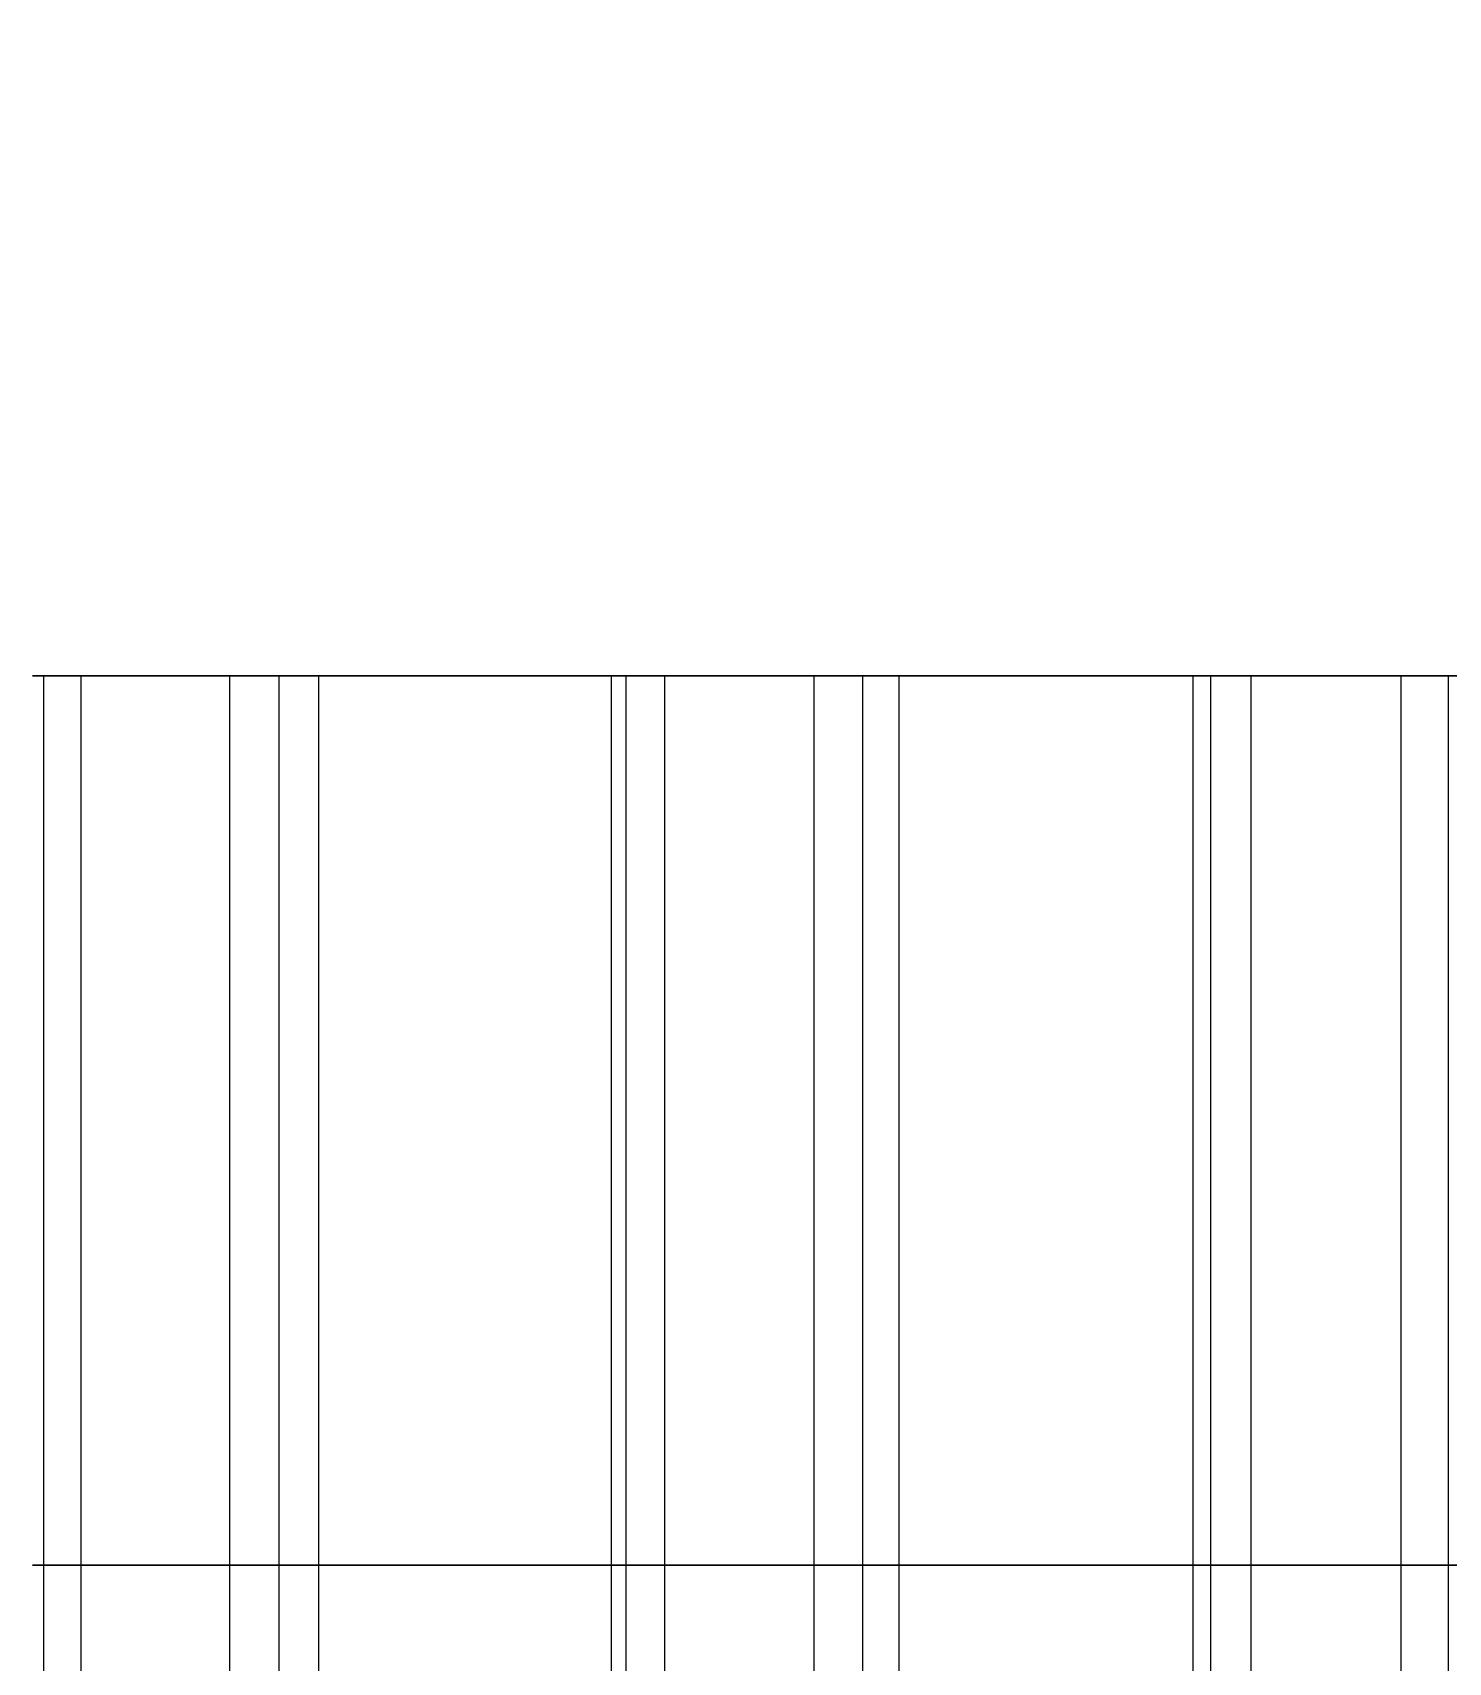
# Model space of a CAD drawing. Extents: x -60 to 60, y 140 to 264.
# Drawn here: x -9.34 to -4.56, y 197.17 to 202.67 of the extents above; entities that cross this region are included whole.
import ezdxf

# ---------------------------------------------------------------- set-up
doc = ezdxf.new("R2010")
doc.units = 0
doc.layers.add('Cut051011', color=7, linetype='CONTINUOUS')

msp = doc.modelspace()

# ---------------------------------------------------------------- linework, layer by layer
at = {"layer": 'Cut051011'}
for p, q in [((-9.2999, 197.5, 543.855), (-9.2999, 200.5, 543.855)), ((-9.2999, 197.5, 543.855), (-9.2999, 200.5, 543.855)), ((-9.2999, 197.5, 656.145), (-9.2999, 200.5, 656.145)), ((-9.2999, 197.5, 656.145), (-9.2999, 200.5, 656.145)), ((-9.17415, 197.5, 543.701), (-9.17415, 200.5, 543.701)), ((-9.17415, 197.5, 543.701), (-9.17415, 200.5, 543.701)), ((-9.17415, 197.5, 656.299), (-9.17415, 200.5, 656.299)), ((-9.17415, 197.5, 656.299), (-9.17415, 200.5, 656.299)), ((-8.67228, 197.5, 543.621), (-8.67228, 200.5, 543.621)), ((-8.67228, 197.5, 543.621), (-8.67228, 200.5, 543.621)), ((-8.67228, 197.5, 656.379), (-8.67228, 200.5, 656.379)), ((-8.67228, 197.5, 656.379), (-8.67228, 200.5, 656.379)), ((-8.50509, 197.5, 543.729), (-8.50509, 200.5, 543.729)), ((-8.50509, 197.5, 543.729), (-8.50509, 200.5, 543.729)), ((-8.50509, 197.5, 656.271), (-8.50509, 200.5, 656.271)), ((-8.50509, 197.5, 656.271), (-8.50509, 200.5, 656.271)), ((-8.37172, 197.5, 544.017), (-8.37172, 200.5, 544.017)), ((-8.37172, 197.5, 544.017), (-8.37172, 200.5, 544.017)), ((-8.37172, 197.5, 655.983), (-8.37172, 200.5, 655.983)), ((-8.37172, 197.5, 655.983), (-8.37172, 200.5, 655.983)), ((-7.38367, 197.5, 543.878), (-7.38367, 200.5, 543.878)), ((-7.38367, 197.5, 543.878), (-7.38367, 200.5, 543.878)), ((-7.38367, 197.5, 656.122), (-7.38367, 200.5, 656.122)), ((-7.38367, 197.5, 656.122), (-7.38367, 200.5, 656.122)), ((-7.3348, 197.5, 543.564), (-7.3348, 200.5, 543.564)), ((-7.3348, 197.5, 543.564), (-7.3348, 200.5, 543.564)), ((-7.3348, 197.5, 656.436), (-7.3348, 200.5, 656.436)), ((-7.3348, 197.5, 656.436), (-7.3348, 200.5, 656.436)), ((-7.20374, 197.5, 543.415), (-7.20374, 200.5, 543.415)), ((-7.20374, 197.5, 543.415), (-7.20374, 200.5, 543.415)), ((-7.20374, 197.5, 656.585), (-7.20374, 200.5, 656.585)), ((-7.20374, 197.5, 656.585), (-7.20374, 200.5, 656.585)), ((-6.69941, 197.5, 543.353), (-6.69941, 200.5, 543.353)), ((-6.69941, 197.5, 543.353), (-6.69941, 200.5, 543.353)), ((-6.69941, 197.5, 656.647), (-6.69941, 200.5, 656.647)), ((-6.69941, 197.5, 656.647), (-6.69941, 200.5, 656.647)), ((-6.53608, 197.5, 543.466), (-6.53608, 200.5, 543.466)), ((-6.53608, 197.5, 543.466), (-6.53608, 200.5, 543.466)), ((-6.53608, 197.5, 656.534), (-6.53608, 200.5, 656.534)), ((-6.53608, 197.5, 656.534), (-6.53608, 200.5, 656.534)), ((-6.41283, 197.5, 543.759), (-6.41283, 200.5, 543.759)), ((-6.41283, 197.5, 543.759), (-6.41283, 200.5, 543.759)), ((-6.41283, 197.5, 656.241), (-6.41283, 200.5, 656.241)), ((-6.41283, 197.5, 656.241), (-6.41283, 200.5, 656.241)), ((-5.42054, 197.5, 543.654), (-5.42054, 200.5, 543.654)), ((-5.42054, 197.5, 543.654), (-5.42054, 200.5, 543.654)), ((-5.42054, 197.5, 656.346), (-5.42054, 200.5, 656.346)), ((-5.42054, 197.5, 656.346), (-5.42054, 200.5, 656.346)), ((-5.36076, 197.5, 543.343), (-5.36076, 200.5, 543.343)), ((-5.36076, 197.5, 543.343), (-5.36076, 200.5, 543.343)), ((-5.36076, 197.5, 656.657), (-5.36076, 200.5, 656.657)), ((-5.36076, 197.5, 656.657), (-5.36076, 200.5, 656.657)), ((-5.22457, 197.5, 543.198), (-5.22457, 200.5, 543.198)), ((-5.22457, 197.5, 543.198), (-5.22457, 200.5, 543.198)), ((-5.22457, 197.5, 656.802), (-5.22457, 200.5, 656.802)), ((-5.22457, 197.5, 656.802), (-5.22457, 200.5, 656.802)), ((-4.71837, 197.5, 543.154), (-4.71837, 200.5, 543.154)), ((-4.71837, 197.5, 543.154), (-4.71837, 200.5, 543.154)), ((-4.71837, 197.5, 656.846), (-4.71837, 200.5, 656.846)), ((-4.71837, 197.5, 656.846), (-4.71837, 200.5, 656.846)), ((-4.5591, 197.5, 543.273), (-4.5591, 200.5, 543.273)), ((-4.5591, 197.5, 543.273), (-4.5591, 200.5, 543.273)), ((-4.5591, 197.5, 656.727), (-4.5591, 200.5, 656.727)), ((-4.5591, 197.5, 656.727), (-4.5591, 200.5, 656.727)), ((-9.2999, 194.5, 543.855), (-9.2999, 197.5, 543.855)), ((-9.2999, 194.5, 543.855), (-9.2999, 197.5, 543.855)), ((-9.2999, 194.5, 656.145), (-9.2999, 197.5, 656.145)), ((-9.2999, 194.5, 656.145), (-9.2999, 197.5, 656.145)), ((-9.17415, 194.5, 543.701), (-9.17415, 197.5, 543.701)), ((-9.17415, 194.5, 543.701), (-9.17415, 197.5, 543.701)), ((-9.17415, 194.5, 656.299), (-9.17415, 197.5, 656.299)), ((-9.17415, 194.5, 656.299), (-9.17415, 197.5, 656.299)), ((-8.67228, 194.5, 543.621), (-8.67228, 197.5, 543.621)), ((-8.67228, 194.5, 543.621), (-8.67228, 197.5, 543.621)), ((-8.67228, 194.5, 656.379), (-8.67228, 197.5, 656.379)), ((-8.67228, 194.5, 656.379), (-8.67228, 197.5, 656.379)), ((-8.50509, 194.5, 543.729), (-8.50509, 197.5, 543.729)), ((-8.50509, 194.5, 543.729), (-8.50509, 197.5, 543.729)), ((-8.50509, 194.5, 656.271), (-8.50509, 197.5, 656.271)), ((-8.50509, 194.5, 656.271), (-8.50509, 197.5, 656.271)), ((-8.37172, 194.5, 544.017), (-8.37172, 197.5, 544.017)), ((-8.37172, 194.5, 544.017), (-8.37172, 197.5, 544.017)), ((-8.37172, 194.5, 655.983), (-8.37172, 197.5, 655.983)), ((-8.37172, 194.5, 655.983), (-8.37172, 197.5, 655.983)), ((-7.38367, 194.5, 543.878), (-7.38367, 197.5, 543.878)), ((-7.38367, 194.5, 543.878), (-7.38367, 197.5, 543.878)), ((-7.38367, 194.5, 656.122), (-7.38367, 197.5, 656.122)), ((-7.38367, 194.5, 656.122), (-7.38367, 197.5, 656.122)), ((-7.3348, 194.5, 543.564), (-7.3348, 197.5, 543.564)), ((-7.3348, 194.5, 543.564), (-7.3348, 197.5, 543.564)), ((-7.3348, 194.5, 656.436), (-7.3348, 197.5, 656.436)), ((-7.3348, 194.5, 656.436), (-7.3348, 197.5, 656.436)), ((-7.20374, 194.5, 543.415), (-7.20374, 197.5, 543.415)), ((-7.20374, 194.5, 543.415), (-7.20374, 197.5, 543.415)), ((-7.20374, 194.5, 656.585), (-7.20374, 197.5, 656.585)), ((-7.20374, 194.5, 656.585), (-7.20374, 197.5, 656.585)), ((-6.69941, 194.5, 543.353), (-6.69941, 197.5, 543.353)), ((-6.69941, 194.5, 543.353), (-6.69941, 197.5, 543.353)), ((-6.69941, 194.5, 656.647), (-6.69941, 197.5, 656.647)), ((-6.69941, 194.5, 656.647), (-6.69941, 197.5, 656.647)), ((-6.53608, 194.5, 543.466), (-6.53608, 197.5, 543.466)), ((-6.53608, 194.5, 543.466), (-6.53608, 197.5, 543.466)), ((-6.53608, 194.5, 656.534), (-6.53608, 197.5, 656.534)), ((-6.53608, 194.5, 656.534), (-6.53608, 197.5, 656.534)), ((-6.41283, 194.5, 543.759), (-6.41283, 197.5, 543.759)), ((-6.41283, 194.5, 543.759), (-6.41283, 197.5, 543.759)), ((-6.41283, 194.5, 656.241), (-6.41283, 197.5, 656.241)), ((-6.41283, 194.5, 656.241), (-6.41283, 197.5, 656.241)), ((-5.42054, 194.5, 543.654), (-5.42054, 197.5, 543.654)), ((-5.42054, 194.5, 543.654), (-5.42054, 197.5, 543.654)), ((-5.42054, 194.5, 656.346), (-5.42054, 197.5, 656.346)), ((-5.42054, 194.5, 656.346), (-5.42054, 197.5, 656.346)), ((-5.36076, 194.5, 543.343), (-5.36076, 197.5, 543.343)), ((-5.36076, 194.5, 543.343), (-5.36076, 197.5, 543.343)), ((-5.36076, 194.5, 656.657), (-5.36076, 197.5, 656.657)), ((-5.36076, 194.5, 656.657), (-5.36076, 197.5, 656.657)), ((-5.22457, 194.5, 543.198), (-5.22457, 197.5, 543.198)), ((-5.22457, 194.5, 543.198), (-5.22457, 197.5, 543.198)), ((-5.22457, 194.5, 656.802), (-5.22457, 197.5, 656.802)), ((-5.22457, 194.5, 656.802), (-5.22457, 197.5, 656.802)), ((-4.71837, 194.5, 543.154), (-4.71837, 197.5, 543.154)), ((-4.71837, 194.5, 543.154), (-4.71837, 197.5, 543.154)), ((-4.71837, 194.5, 656.846), (-4.71837, 197.5, 656.846)), ((-4.71837, 194.5, 656.846), (-4.71837, 197.5, 656.846)), ((-4.5591, 194.5, 543.273), (-4.5591, 197.5, 543.273)), ((-4.5591, 194.5, 543.273), (-4.5591, 197.5, 543.273)), ((-4.5591, 194.5, 656.727), (-4.5591, 197.5, 656.727)), ((-4.5591, 194.5, 656.727), (-4.5591, 197.5, 656.727))]:
    msp.add_line(p, q, dxfattribs=at)
for centre in [(0, 203.5), (0, 203.5), (0, 200.5), (0, 200.5)]:
    msp.add_circle(centre, 60, dxfattribs=at)
for points, degree in [([(-9.2999, 200.5, 543.855), (-9.29374, 200.5, 544.015), (-9.33781, 200.5, 544.17)], 2), ([(-9.33781, 200.5, 655.83), (-9.29374, 200.5, 655.985), (-9.2999, 200.5, 656.145)], 2), ([(-9.2999, 200.5, 543.855), (-9.29374, 200.5, 544.015), (-9.33781, 200.5, 544.17)], 2), ([(-9.33781, 200.5, 655.83), (-9.29374, 200.5, 655.985), (-9.2999, 200.5, 656.145)], 2), ([(-8.67228, 200.5, 543.621), (-9.17415, 200.5, 543.701)], 1), ([(-9.17415, 200.5, 656.299), (-8.67228, 200.5, 656.379)], 1), ([(-8.67228, 200.5, 543.621), (-9.17415, 200.5, 543.701)], 1), ([(-9.17415, 200.5, 656.299), (-8.67228, 200.5, 656.379)], 1), ([(-8.37172, 200.5, 544.017), (-8.46136, 200.5, 543.883), (-8.50509, 200.5, 543.729)], 2), ([(-8.50509, 200.5, 656.271), (-8.46136, 200.5, 656.117), (-8.37172, 200.5, 655.983)], 2), ([(-8.37172, 200.5, 544.017), (-8.46136, 200.5, 543.883), (-8.50509, 200.5, 543.729)], 2), ([(-8.50509, 200.5, 656.271), (-8.46136, 200.5, 656.117), (-8.37172, 200.5, 655.983)], 2), ([(-7.3348, 200.5, 543.564), (-7.33424, 200.5, 543.725), (-7.38367, 200.5, 543.878)], 2), ([(-7.38367, 200.5, 656.122), (-7.33424, 200.5, 656.275), (-7.3348, 200.5, 656.436)], 2), ([(-7.3348, 200.5, 543.564), (-7.33424, 200.5, 543.725), (-7.38367, 200.5, 543.878)], 2), ([(-7.38367, 200.5, 656.122), (-7.33424, 200.5, 656.275), (-7.3348, 200.5, 656.436)], 2), ([(-6.69941, 200.5, 543.353), (-7.20374, 200.5, 543.415)], 1), ([(-7.20374, 200.5, 656.585), (-6.69941, 200.5, 656.647)], 1), ([(-6.69941, 200.5, 543.353), (-7.20374, 200.5, 543.415)], 1), ([(-7.20374, 200.5, 656.585), (-6.69941, 200.5, 656.647)], 1), ([(-6.41283, 200.5, 543.759), (-6.49776, 200.5, 543.622), (-6.53608, 200.5, 543.466)], 2), ([(-6.53608, 200.5, 656.534), (-6.49776, 200.5, 656.378), (-6.41283, 200.5, 656.241)], 2), ([(-6.41283, 200.5, 543.759), (-6.49776, 200.5, 543.622), (-6.53608, 200.5, 543.466)], 2), ([(-6.53608, 200.5, 656.534), (-6.49776, 200.5, 656.378), (-6.41283, 200.5, 656.241)], 2), ([(-5.36076, 200.5, 543.343), (-5.36581, 200.5, 543.503), (-5.42054, 200.5, 543.654)], 2), ([(-5.42054, 200.5, 656.346), (-5.36581, 200.5, 656.497), (-5.36076, 200.5, 656.657)], 2), ([(-5.36076, 200.5, 543.343), (-5.36581, 200.5, 543.503), (-5.42054, 200.5, 543.654)], 2), ([(-5.42054, 200.5, 656.346), (-5.36581, 200.5, 656.497), (-5.36076, 200.5, 656.657)], 2), ([(-4.71837, 200.5, 543.154), (-5.22457, 200.5, 543.198)], 1), ([(-5.22457, 200.5, 656.802), (-4.71837, 200.5, 656.846)], 1), ([(-4.71837, 200.5, 543.154), (-5.22457, 200.5, 543.198)], 1), ([(-5.22457, 200.5, 656.802), (-4.71837, 200.5, 656.846)], 1), ([(-4.44613, 200.5, 543.569), (-4.52625, 200.5, 543.43), (-4.5591, 200.5, 543.273)], 2), ([(-4.5591, 200.5, 656.727), (-4.52625, 200.5, 656.57), (-4.44613, 200.5, 656.431)], 2), ([(-4.44613, 200.5, 543.569), (-4.52625, 200.5, 543.43), (-4.5591, 200.5, 543.273)], 2), ([(-4.5591, 200.5, 656.727), (-4.52625, 200.5, 656.57), (-4.44613, 200.5, 656.431)], 2), ([(-9.2999, 197.5, 543.855), (-9.29374, 197.5, 544.015), (-9.33781, 197.5, 544.17)], 2), ([(-9.33781, 197.5, 655.83), (-9.29374, 197.5, 655.985), (-9.2999, 197.5, 656.145)], 2), ([(-9.2999, 197.5, 543.855), (-9.29374, 197.5, 544.015), (-9.33781, 197.5, 544.17)], 2), ([(-9.33781, 197.5, 655.83), (-9.29374, 197.5, 655.985), (-9.2999, 197.5, 656.145)], 2), ([(-9.2999, 197.5, 543.855), (-9.29374, 197.5, 544.015), (-9.33781, 197.5, 544.17)], 2), ([(-9.33781, 197.5, 655.83), (-9.29374, 197.5, 655.985), (-9.2999, 197.5, 656.145)], 2), ([(-9.2999, 197.5, 543.855), (-9.29374, 197.5, 544.015), (-9.33781, 197.5, 544.17)], 2), ([(-9.33781, 197.5, 655.83), (-9.29374, 197.5, 655.985), (-9.2999, 197.5, 656.145)], 2), ([(-8.67228, 197.5, 543.621), (-9.17415, 197.5, 543.701)], 1), ([(-9.17415, 197.5, 656.299), (-8.67228, 197.5, 656.379)], 1), ([(-8.67228, 197.5, 543.621), (-9.17415, 197.5, 543.701)], 1), ([(-9.17415, 197.5, 656.299), (-8.67228, 197.5, 656.379)], 1), ([(-8.67228, 197.5, 543.621), (-9.17415, 197.5, 543.701)], 1), ([(-9.17415, 197.5, 656.299), (-8.67228, 197.5, 656.379)], 1), ([(-8.67228, 197.5, 543.621), (-9.17415, 197.5, 543.701)], 1), ([(-9.17415, 197.5, 656.299), (-8.67228, 197.5, 656.379)], 1), ([(-8.37172, 197.5, 544.017), (-8.46136, 197.5, 543.883), (-8.50509, 197.5, 543.729)], 2), ([(-8.50509, 197.5, 656.271), (-8.46136, 197.5, 656.117), (-8.37172, 197.5, 655.983)], 2), ([(-8.37172, 197.5, 544.017), (-8.46136, 197.5, 543.883), (-8.50509, 197.5, 543.729)], 2), ([(-8.50509, 197.5, 656.271), (-8.46136, 197.5, 656.117), (-8.37172, 197.5, 655.983)], 2), ([(-8.37172, 197.5, 544.017), (-8.46136, 197.5, 543.883), (-8.50509, 197.5, 543.729)], 2), ([(-8.50509, 197.5, 656.271), (-8.46136, 197.5, 656.117), (-8.37172, 197.5, 655.983)], 2), ([(-8.37172, 197.5, 544.017), (-8.46136, 197.5, 543.883), (-8.50509, 197.5, 543.729)], 2), ([(-8.50509, 197.5, 656.271), (-8.46136, 197.5, 656.117), (-8.37172, 197.5, 655.983)], 2), ([(-7.3348, 197.5, 543.564), (-7.33424, 197.5, 543.725), (-7.38367, 197.5, 543.878)], 2), ([(-7.38367, 197.5, 656.122), (-7.33424, 197.5, 656.275), (-7.3348, 197.5, 656.436)], 2), ([(-7.3348, 197.5, 543.564), (-7.33424, 197.5, 543.725), (-7.38367, 197.5, 543.878)], 2), ([(-7.38367, 197.5, 656.122), (-7.33424, 197.5, 656.275), (-7.3348, 197.5, 656.436)], 2), ([(-7.3348, 197.5, 543.564), (-7.33424, 197.5, 543.725), (-7.38367, 197.5, 543.878)], 2), ([(-7.38367, 197.5, 656.122), (-7.33424, 197.5, 656.275), (-7.3348, 197.5, 656.436)], 2), ([(-7.3348, 197.5, 543.564), (-7.33424, 197.5, 543.725), (-7.38367, 197.5, 543.878)], 2), ([(-7.38367, 197.5, 656.122), (-7.33424, 197.5, 656.275), (-7.3348, 197.5, 656.436)], 2), ([(-6.69941, 197.5, 543.353), (-7.20374, 197.5, 543.415)], 1), ([(-7.20374, 197.5, 656.585), (-6.69941, 197.5, 656.647)], 1), ([(-6.69941, 197.5, 543.353), (-7.20374, 197.5, 543.415)], 1), ([(-7.20374, 197.5, 656.585), (-6.69941, 197.5, 656.647)], 1), ([(-6.69941, 197.5, 543.353), (-7.20374, 197.5, 543.415)], 1), ([(-7.20374, 197.5, 656.585), (-6.69941, 197.5, 656.647)], 1), ([(-6.69941, 197.5, 543.353), (-7.20374, 197.5, 543.415)], 1), ([(-7.20374, 197.5, 656.585), (-6.69941, 197.5, 656.647)], 1), ([(-6.41283, 197.5, 543.759), (-6.49776, 197.5, 543.622), (-6.53608, 197.5, 543.466)], 2), ([(-6.53608, 197.5, 656.534), (-6.49776, 197.5, 656.378), (-6.41283, 197.5, 656.241)], 2), ([(-6.41283, 197.5, 543.759), (-6.49776, 197.5, 543.622), (-6.53608, 197.5, 543.466)], 2), ([(-6.53608, 197.5, 656.534), (-6.49776, 197.5, 656.378), (-6.41283, 197.5, 656.241)], 2), ([(-6.41283, 197.5, 543.759), (-6.49776, 197.5, 543.622), (-6.53608, 197.5, 543.466)], 2), ([(-6.53608, 197.5, 656.534), (-6.49776, 197.5, 656.378), (-6.41283, 197.5, 656.241)], 2), ([(-6.41283, 197.5, 543.759), (-6.49776, 197.5, 543.622), (-6.53608, 197.5, 543.466)], 2), ([(-6.53608, 197.5, 656.534), (-6.49776, 197.5, 656.378), (-6.41283, 197.5, 656.241)], 2), ([(-5.36076, 197.5, 543.343), (-5.36581, 197.5, 543.503), (-5.42054, 197.5, 543.654)], 2), ([(-5.42054, 197.5, 656.346), (-5.36581, 197.5, 656.497), (-5.36076, 197.5, 656.657)], 2), ([(-5.36076, 197.5, 543.343), (-5.36581, 197.5, 543.503), (-5.42054, 197.5, 543.654)], 2), ([(-5.42054, 197.5, 656.346), (-5.36581, 197.5, 656.497), (-5.36076, 197.5, 656.657)], 2), ([(-5.36076, 197.5, 543.343), (-5.36581, 197.5, 543.503), (-5.42054, 197.5, 543.654)], 2), ([(-5.42054, 197.5, 656.346), (-5.36581, 197.5, 656.497), (-5.36076, 197.5, 656.657)], 2), ([(-5.36076, 197.5, 543.343), (-5.36581, 197.5, 543.503), (-5.42054, 197.5, 543.654)], 2), ([(-5.42054, 197.5, 656.346), (-5.36581, 197.5, 656.497), (-5.36076, 197.5, 656.657)], 2), ([(-4.71837, 197.5, 543.154), (-5.22457, 197.5, 543.198)], 1), ([(-5.22457, 197.5, 656.802), (-4.71837, 197.5, 656.846)], 1), ([(-4.71837, 197.5, 543.154), (-5.22457, 197.5, 543.198)], 1), ([(-5.22457, 197.5, 656.802), (-4.71837, 197.5, 656.846)], 1), ([(-4.71837, 197.5, 543.154), (-5.22457, 197.5, 543.198)], 1), ([(-5.22457, 197.5, 656.802), (-4.71837, 197.5, 656.846)], 1), ([(-4.71837, 197.5, 543.154), (-5.22457, 197.5, 543.198)], 1), ([(-5.22457, 197.5, 656.802), (-4.71837, 197.5, 656.846)], 1), ([(-4.44613, 197.5, 543.569), (-4.52625, 197.5, 543.43), (-4.5591, 197.5, 543.273)], 2), ([(-4.5591, 197.5, 656.727), (-4.52625, 197.5, 656.57), (-4.44613, 197.5, 656.431)], 2), ([(-4.44613, 197.5, 543.569), (-4.52625, 197.5, 543.43), (-4.5591, 197.5, 543.273)], 2), ([(-4.5591, 197.5, 656.727), (-4.52625, 197.5, 656.57), (-4.44613, 197.5, 656.431)], 2), ([(-4.44613, 197.5, 543.569), (-4.52625, 197.5, 543.43), (-4.5591, 197.5, 543.273)], 2), ([(-4.5591, 197.5, 656.727), (-4.52625, 197.5, 656.57), (-4.44613, 197.5, 656.431)], 2), ([(-4.44613, 197.5, 543.569), (-4.52625, 197.5, 543.43), (-4.5591, 197.5, 543.273)], 2), ([(-4.5591, 197.5, 656.727), (-4.52625, 197.5, 656.57), (-4.44613, 197.5, 656.431)], 2)]:
    msp.add_open_spline(points, degree=degree, dxfattribs=at)
for points, degree, knots in [([(-9.17415, 200.5, 543.701), (-9.22671, 200.5, 543.709), (-9.2662, 200.5, 543.754), (-9.30256, 200.5, 543.802), (-9.2999, 200.5, 543.855)], 2, [0, 0, 0, 0.724386, 0.724386, 1.44877, 1.44877, 1.44877]), ([(-9.2999, 200.5, 656.145), (-9.30256, 200.5, 656.198), (-9.2662, 200.5, 656.246), (-9.22671, 200.5, 656.291), (-9.17415, 200.5, 656.299)], 2, [0, 0, 0, 0.724386, 0.724386, 1.44877, 1.44877, 1.44877]), ([(-9.17415, 200.5, 543.701), (-9.22671, 200.5, 543.709), (-9.2662, 200.5, 543.754), (-9.30256, 200.5, 543.802), (-9.2999, 200.5, 543.855)], 2, [0, 0, 0, 0.724386, 0.724386, 1.44877, 1.44877, 1.44877]), ([(-9.2999, 200.5, 656.145), (-9.30256, 200.5, 656.198), (-9.2662, 200.5, 656.246), (-9.22671, 200.5, 656.291), (-9.17415, 200.5, 656.299)], 2, [0, 0, 0, 0.724386, 0.724386, 1.44877, 1.44877, 1.44877]), ([(-8.50509, 200.5, 543.729), (-8.51898, 200.5, 543.678), (-8.56831, 200.5, 543.643), (-8.61982, 200.5, 543.613), (-8.67228, 200.5, 543.621)], 2, [0, 0, 0, 0.724386, 0.724386, 1.44877, 1.44877, 1.44877]), ([(-8.67228, 200.5, 656.379), (-8.61982, 200.5, 656.387), (-8.56831, 200.5, 656.357), (-8.51898, 200.5, 656.322), (-8.50509, 200.5, 656.271)], 2, [0, 0, 0, 0.724386, 0.724386, 1.44877, 1.44877, 1.44877]), ([(-8.50509, 200.5, 543.729), (-8.51898, 200.5, 543.678), (-8.56831, 200.5, 543.643), (-8.61982, 200.5, 543.613), (-8.67228, 200.5, 543.621)], 2, [0, 0, 0, 0.724386, 0.724386, 1.44877, 1.44877, 1.44877]), ([(-8.67228, 200.5, 656.379), (-8.61982, 200.5, 656.387), (-8.56831, 200.5, 656.357), (-8.51898, 200.5, 656.322), (-8.50509, 200.5, 656.271)], 2, [0, 0, 0, 0.724386, 0.724386, 1.44877, 1.44877, 1.44877]), ([(-7.38367, 200.5, 543.878), (-7.40906, 200.5, 543.957), (-7.45732, 200.5, 544.043), (-7.53511, 200.5, 544.114), (-7.61194, 200.5, 544.186), (-7.71931, 200.5, 544.24), (-7.8343, 200.5, 544.256), (-7.94914, 200.5, 544.273), (-8.06734, 200.5, 544.25), (-8.16098, 200.5, 544.202), (-8.25553, 200.5, 544.155), (-8.3256, 200.5, 544.085), (-8.37172, 200.5, 544.017)], 3, [0, 0, 0, 0, 0.558599, 0.558599, 0.558599, 1.1172, 1.1172, 1.1172, 1.6758, 1.6758, 1.6758, 2.2344, 2.2344, 2.2344, 2.2344]), ([(-8.37172, 200.5, 655.983), (-8.3256, 200.5, 655.915), (-8.25553, 200.5, 655.845), (-8.16098, 200.5, 655.798), (-8.06734, 200.5, 655.75), (-7.94914, 200.5, 655.727), (-7.8343, 200.5, 655.744), (-7.71931, 200.5, 655.76), (-7.61194, 200.5, 655.814), (-7.53511, 200.5, 655.886), (-7.45732, 200.5, 655.957), (-7.40906, 200.5, 656.043), (-7.38367, 200.5, 656.122)], 3, [0, 0, 0, 0, 0.558599, 0.558599, 0.558599, 1.1172, 1.1172, 1.1172, 1.6758, 1.6758, 1.6758, 2.2344, 2.2344, 2.2344, 2.2344]), ([(-7.38367, 200.5, 543.878), (-7.40906, 200.5, 543.957), (-7.45732, 200.5, 544.043), (-7.53511, 200.5, 544.114), (-7.61194, 200.5, 544.186), (-7.71931, 200.5, 544.24), (-7.8343, 200.5, 544.256), (-7.94914, 200.5, 544.273), (-8.06734, 200.5, 544.25), (-8.16098, 200.5, 544.202), (-8.25553, 200.5, 544.155), (-8.3256, 200.5, 544.085), (-8.37172, 200.5, 544.017)], 3, [0, 0, 0, 0, 0.558599, 0.558599, 0.558599, 1.1172, 1.1172, 1.1172, 1.6758, 1.6758, 1.6758, 2.2344, 2.2344, 2.2344, 2.2344]), ([(-8.37172, 200.5, 655.983), (-8.3256, 200.5, 655.915), (-8.25553, 200.5, 655.845), (-8.16098, 200.5, 655.798), (-8.06734, 200.5, 655.75), (-7.94914, 200.5, 655.727), (-7.8343, 200.5, 655.744), (-7.71931, 200.5, 655.76), (-7.61194, 200.5, 655.814), (-7.53511, 200.5, 655.886), (-7.45732, 200.5, 655.957), (-7.40906, 200.5, 656.043), (-7.38367, 200.5, 656.122)], 3, [0, 0, 0, 0, 0.558599, 0.558599, 0.558599, 1.1172, 1.1172, 1.1172, 1.6758, 1.6758, 1.6758, 2.2344, 2.2344, 2.2344, 2.2344]), ([(-7.20374, 200.5, 543.415), (-7.25655, 200.5, 543.421), (-7.29759, 200.5, 543.465), (-7.3356, 200.5, 543.511), (-7.3348, 200.5, 543.564)], 2, [0, 0, 0, 0.724386, 0.724386, 1.44877, 1.44877, 1.44877]), ([(-7.3348, 200.5, 656.436), (-7.3356, 200.5, 656.489), (-7.29759, 200.5, 656.535), (-7.25655, 200.5, 656.579), (-7.20374, 200.5, 656.585)], 2, [0, 0, 0, 0.724386, 0.724386, 1.44877, 1.44877, 1.44877]), ([(-7.20374, 200.5, 543.415), (-7.25655, 200.5, 543.421), (-7.29759, 200.5, 543.465), (-7.3356, 200.5, 543.511), (-7.3348, 200.5, 543.564)], 2, [0, 0, 0, 0.724386, 0.724386, 1.44877, 1.44877, 1.44877]), ([(-7.3348, 200.5, 656.436), (-7.3356, 200.5, 656.489), (-7.29759, 200.5, 656.535), (-7.25655, 200.5, 656.579), (-7.20374, 200.5, 656.585)], 2, [0, 0, 0, 0.724386, 0.724386, 1.44877, 1.44877, 1.44877]), ([(-6.53608, 200.5, 543.466), (-6.54816, 200.5, 543.415), (-6.59627, 200.5, 543.379), (-6.64668, 200.5, 543.346), (-6.69941, 200.5, 543.353)], 2, [0, 0, 0, 0.724386, 0.724386, 1.44877, 1.44877, 1.44877]), ([(-6.69941, 200.5, 656.647), (-6.64668, 200.5, 656.654), (-6.59627, 200.5, 656.621), (-6.54816, 200.5, 656.585), (-6.53608, 200.5, 656.534)], 2, [0, 0, 0, 0.724386, 0.724386, 1.44877, 1.44877, 1.44877]), ([(-6.53608, 200.5, 543.466), (-6.54816, 200.5, 543.415), (-6.59627, 200.5, 543.379), (-6.64668, 200.5, 543.346), (-6.69941, 200.5, 543.353)], 2, [0, 0, 0, 0.724386, 0.724386, 1.44877, 1.44877, 1.44877]), ([(-6.69941, 200.5, 656.647), (-6.64668, 200.5, 656.654), (-6.59627, 200.5, 656.621), (-6.54816, 200.5, 656.585), (-6.53608, 200.5, 656.534)], 2, [0, 0, 0, 0.724386, 0.724386, 1.44877, 1.44877, 1.44877]), ([(-5.42054, 200.5, 543.654), (-5.44866, 200.5, 543.732), (-5.49989, 200.5, 543.816), (-5.58013, 200.5, 543.885), (-5.65942, 200.5, 543.954), (-5.76863, 200.5, 544.005), (-5.88409, 200.5, 544.017), (-5.99944, 200.5, 544.029), (-6.11678, 200.5, 544.002), (-6.2087, 200.5, 543.951), (-6.30152, 200.5, 543.901), (-6.36914, 200.5, 543.829), (-6.41283, 200.5, 543.759)], 3, [0, 0, 0, 0, 0.558599, 0.558599, 0.558599, 1.1172, 1.1172, 1.1172, 1.6758, 1.6758, 1.6758, 2.2344, 2.2344, 2.2344, 2.2344]), ([(-6.41283, 200.5, 656.241), (-6.36914, 200.5, 656.171), (-6.30152, 200.5, 656.099), (-6.2087, 200.5, 656.049), (-6.11678, 200.5, 655.998), (-5.99944, 200.5, 655.971), (-5.88409, 200.5, 655.983), (-5.76863, 200.5, 655.995), (-5.65942, 200.5, 656.046), (-5.58013, 200.5, 656.115), (-5.49989, 200.5, 656.184), (-5.44866, 200.5, 656.268), (-5.42054, 200.5, 656.346)], 3, [0, 0, 0, 0, 0.558599, 0.558599, 0.558599, 1.1172, 1.1172, 1.1172, 1.6758, 1.6758, 1.6758, 2.2344, 2.2344, 2.2344, 2.2344]), ([(-5.42054, 200.5, 543.654), (-5.44866, 200.5, 543.732), (-5.49989, 200.5, 543.816), (-5.58013, 200.5, 543.885), (-5.65942, 200.5, 543.954), (-5.76863, 200.5, 544.005), (-5.88409, 200.5, 544.017), (-5.99944, 200.5, 544.029), (-6.11678, 200.5, 544.002), (-6.2087, 200.5, 543.951), (-6.30152, 200.5, 543.901), (-6.36914, 200.5, 543.829), (-6.41283, 200.5, 543.759)], 3, [0, 0, 0, 0, 0.558599, 0.558599, 0.558599, 1.1172, 1.1172, 1.1172, 1.6758, 1.6758, 1.6758, 2.2344, 2.2344, 2.2344, 2.2344]), ([(-6.41283, 200.5, 656.241), (-6.36914, 200.5, 656.171), (-6.30152, 200.5, 656.099), (-6.2087, 200.5, 656.049), (-6.11678, 200.5, 655.998), (-5.99944, 200.5, 655.971), (-5.88409, 200.5, 655.983), (-5.76863, 200.5, 655.995), (-5.65942, 200.5, 656.046), (-5.58013, 200.5, 656.115), (-5.49989, 200.5, 656.184), (-5.44866, 200.5, 656.268), (-5.42054, 200.5, 656.346)], 3, [0, 0, 0, 0, 0.558599, 0.558599, 0.558599, 1.1172, 1.1172, 1.1172, 1.6758, 1.6758, 1.6758, 2.2344, 2.2344, 2.2344, 2.2344]), ([(-5.22457, 200.5, 543.198), (-5.27756, 200.5, 543.202), (-5.3201, 200.5, 543.245), (-5.3597, 200.5, 543.29), (-5.36076, 200.5, 543.343)], 2, [0, 0, 0, 0.724386, 0.724386, 1.44877, 1.44877, 1.44877]), ([(-5.36076, 200.5, 656.657), (-5.3597, 200.5, 656.71), (-5.3201, 200.5, 656.755), (-5.27756, 200.5, 656.798), (-5.22457, 200.5, 656.802)], 2, [0, 0, 0, 0.724386, 0.724386, 1.44877, 1.44877, 1.44877]), ([(-5.22457, 200.5, 543.198), (-5.27756, 200.5, 543.202), (-5.3201, 200.5, 543.245), (-5.3597, 200.5, 543.29), (-5.36076, 200.5, 543.343)], 2, [0, 0, 0, 0.724386, 0.724386, 1.44877, 1.44877, 1.44877]), ([(-5.36076, 200.5, 656.657), (-5.3597, 200.5, 656.71), (-5.3201, 200.5, 656.755), (-5.27756, 200.5, 656.798), (-5.22457, 200.5, 656.802)], 2, [0, 0, 0, 0.724386, 0.724386, 1.44877, 1.44877, 1.44877]), ([(-4.5591, 200.5, 543.273), (-4.56937, 200.5, 543.221), (-4.6162, 200.5, 543.183), (-4.66544, 200.5, 543.149), (-4.71837, 200.5, 543.154)], 2, [0, 0, 0, 0.724386, 0.724386, 1.44877, 1.44877, 1.44877]), ([(-4.71837, 200.5, 656.846), (-4.66544, 200.5, 656.851), (-4.6162, 200.5, 656.817), (-4.56937, 200.5, 656.779), (-4.5591, 200.5, 656.727)], 2, [0, 0, 0, 0.724386, 0.724386, 1.44877, 1.44877, 1.44877]), ([(-4.5591, 200.5, 543.273), (-4.56937, 200.5, 543.221), (-4.6162, 200.5, 543.183), (-4.66544, 200.5, 543.149), (-4.71837, 200.5, 543.154)], 2, [0, 0, 0, 0.724386, 0.724386, 1.44877, 1.44877, 1.44877]), ([(-4.71837, 200.5, 656.846), (-4.66544, 200.5, 656.851), (-4.6162, 200.5, 656.817), (-4.56937, 200.5, 656.779), (-4.5591, 200.5, 656.727)], 2, [0, 0, 0, 0.724386, 0.724386, 1.44877, 1.44877, 1.44877]), ([(-9.17415, 197.5, 543.701), (-9.22671, 197.5, 543.709), (-9.2662, 197.5, 543.754), (-9.30256, 197.5, 543.802), (-9.2999, 197.5, 543.855)], 2, [0, 0, 0, 0.724386, 0.724386, 1.44877, 1.44877, 1.44877]), ([(-9.2999, 197.5, 656.145), (-9.30256, 197.5, 656.198), (-9.2662, 197.5, 656.246), (-9.22671, 197.5, 656.291), (-9.17415, 197.5, 656.299)], 2, [0, 0, 0, 0.724386, 0.724386, 1.44877, 1.44877, 1.44877]), ([(-9.17415, 197.5, 543.701), (-9.22671, 197.5, 543.709), (-9.2662, 197.5, 543.754), (-9.30256, 197.5, 543.802), (-9.2999, 197.5, 543.855)], 2, [0, 0, 0, 0.724386, 0.724386, 1.44877, 1.44877, 1.44877]), ([(-9.2999, 197.5, 656.145), (-9.30256, 197.5, 656.198), (-9.2662, 197.5, 656.246), (-9.22671, 197.5, 656.291), (-9.17415, 197.5, 656.299)], 2, [0, 0, 0, 0.724386, 0.724386, 1.44877, 1.44877, 1.44877]), ([(-9.17415, 197.5, 543.701), (-9.22671, 197.5, 543.709), (-9.2662, 197.5, 543.754), (-9.30256, 197.5, 543.802), (-9.2999, 197.5, 543.855)], 2, [0, 0, 0, 0.724386, 0.724386, 1.44877, 1.44877, 1.44877]), ([(-9.2999, 197.5, 656.145), (-9.30256, 197.5, 656.198), (-9.2662, 197.5, 656.246), (-9.22671, 197.5, 656.291), (-9.17415, 197.5, 656.299)], 2, [0, 0, 0, 0.724386, 0.724386, 1.44877, 1.44877, 1.44877]), ([(-9.17415, 197.5, 543.701), (-9.22671, 197.5, 543.709), (-9.2662, 197.5, 543.754), (-9.30256, 197.5, 543.802), (-9.2999, 197.5, 543.855)], 2, [0, 0, 0, 0.724386, 0.724386, 1.44877, 1.44877, 1.44877]), ([(-9.2999, 197.5, 656.145), (-9.30256, 197.5, 656.198), (-9.2662, 197.5, 656.246), (-9.22671, 197.5, 656.291), (-9.17415, 197.5, 656.299)], 2, [0, 0, 0, 0.724386, 0.724386, 1.44877, 1.44877, 1.44877]), ([(-8.50509, 197.5, 543.729), (-8.51898, 197.5, 543.678), (-8.56831, 197.5, 543.643), (-8.61982, 197.5, 543.613), (-8.67228, 197.5, 543.621)], 2, [0, 0, 0, 0.724386, 0.724386, 1.44877, 1.44877, 1.44877]), ([(-8.67228, 197.5, 656.379), (-8.61982, 197.5, 656.387), (-8.56831, 197.5, 656.357), (-8.51898, 197.5, 656.322), (-8.50509, 197.5, 656.271)], 2, [0, 0, 0, 0.724386, 0.724386, 1.44877, 1.44877, 1.44877]), ([(-8.50509, 197.5, 543.729), (-8.51898, 197.5, 543.678), (-8.56831, 197.5, 543.643), (-8.61982, 197.5, 543.613), (-8.67228, 197.5, 543.621)], 2, [0, 0, 0, 0.724386, 0.724386, 1.44877, 1.44877, 1.44877]), ([(-8.67228, 197.5, 656.379), (-8.61982, 197.5, 656.387), (-8.56831, 197.5, 656.357), (-8.51898, 197.5, 656.322), (-8.50509, 197.5, 656.271)], 2, [0, 0, 0, 0.724386, 0.724386, 1.44877, 1.44877, 1.44877]), ([(-8.50509, 197.5, 543.729), (-8.51898, 197.5, 543.678), (-8.56831, 197.5, 543.643), (-8.61982, 197.5, 543.613), (-8.67228, 197.5, 543.621)], 2, [0, 0, 0, 0.724386, 0.724386, 1.44877, 1.44877, 1.44877]), ([(-8.67228, 197.5, 656.379), (-8.61982, 197.5, 656.387), (-8.56831, 197.5, 656.357), (-8.51898, 197.5, 656.322), (-8.50509, 197.5, 656.271)], 2, [0, 0, 0, 0.724386, 0.724386, 1.44877, 1.44877, 1.44877]), ([(-8.50509, 197.5, 543.729), (-8.51898, 197.5, 543.678), (-8.56831, 197.5, 543.643), (-8.61982, 197.5, 543.613), (-8.67228, 197.5, 543.621)], 2, [0, 0, 0, 0.724386, 0.724386, 1.44877, 1.44877, 1.44877]), ([(-8.67228, 197.5, 656.379), (-8.61982, 197.5, 656.387), (-8.56831, 197.5, 656.357), (-8.51898, 197.5, 656.322), (-8.50509, 197.5, 656.271)], 2, [0, 0, 0, 0.724386, 0.724386, 1.44877, 1.44877, 1.44877]), ([(-7.38367, 197.5, 543.878), (-7.40906, 197.5, 543.957), (-7.45732, 197.5, 544.043), (-7.53511, 197.5, 544.114), (-7.61194, 197.5, 544.186), (-7.71931, 197.5, 544.24), (-7.8343, 197.5, 544.256), (-7.94914, 197.5, 544.273), (-8.06734, 197.5, 544.25), (-8.16098, 197.5, 544.202), (-8.25553, 197.5, 544.155), (-8.3256, 197.5, 544.085), (-8.37172, 197.5, 544.017)], 3, [0, 0, 0, 0, 0.558599, 0.558599, 0.558599, 1.1172, 1.1172, 1.1172, 1.6758, 1.6758, 1.6758, 2.2344, 2.2344, 2.2344, 2.2344]), ([(-8.37172, 197.5, 655.983), (-8.3256, 197.5, 655.915), (-8.25553, 197.5, 655.845), (-8.16098, 197.5, 655.798), (-8.06734, 197.5, 655.75), (-7.94914, 197.5, 655.727), (-7.8343, 197.5, 655.744), (-7.71931, 197.5, 655.76), (-7.61194, 197.5, 655.814), (-7.53511, 197.5, 655.886), (-7.45732, 197.5, 655.957), (-7.40906, 197.5, 656.043), (-7.38367, 197.5, 656.122)], 3, [0, 0, 0, 0, 0.558599, 0.558599, 0.558599, 1.1172, 1.1172, 1.1172, 1.6758, 1.6758, 1.6758, 2.2344, 2.2344, 2.2344, 2.2344]), ([(-7.38367, 197.5, 543.878), (-7.40906, 197.5, 543.957), (-7.45732, 197.5, 544.043), (-7.53511, 197.5, 544.114), (-7.61194, 197.5, 544.186), (-7.71931, 197.5, 544.24), (-7.8343, 197.5, 544.256), (-7.94914, 197.5, 544.273), (-8.06734, 197.5, 544.25), (-8.16098, 197.5, 544.202), (-8.25553, 197.5, 544.155), (-8.3256, 197.5, 544.085), (-8.37172, 197.5, 544.017)], 3, [0, 0, 0, 0, 0.558599, 0.558599, 0.558599, 1.1172, 1.1172, 1.1172, 1.6758, 1.6758, 1.6758, 2.2344, 2.2344, 2.2344, 2.2344]), ([(-8.37172, 197.5, 655.983), (-8.3256, 197.5, 655.915), (-8.25553, 197.5, 655.845), (-8.16098, 197.5, 655.798), (-8.06734, 197.5, 655.75), (-7.94914, 197.5, 655.727), (-7.8343, 197.5, 655.744), (-7.71931, 197.5, 655.76), (-7.61194, 197.5, 655.814), (-7.53511, 197.5, 655.886), (-7.45732, 197.5, 655.957), (-7.40906, 197.5, 656.043), (-7.38367, 197.5, 656.122)], 3, [0, 0, 0, 0, 0.558599, 0.558599, 0.558599, 1.1172, 1.1172, 1.1172, 1.6758, 1.6758, 1.6758, 2.2344, 2.2344, 2.2344, 2.2344]), ([(-7.38367, 197.5, 543.878), (-7.40906, 197.5, 543.957), (-7.45732, 197.5, 544.043), (-7.53511, 197.5, 544.114), (-7.61194, 197.5, 544.186), (-7.71931, 197.5, 544.24), (-7.8343, 197.5, 544.256), (-7.94914, 197.5, 544.273), (-8.06734, 197.5, 544.25), (-8.16098, 197.5, 544.202), (-8.25553, 197.5, 544.155), (-8.3256, 197.5, 544.085), (-8.37172, 197.5, 544.017)], 3, [0, 0, 0, 0, 0.558599, 0.558599, 0.558599, 1.1172, 1.1172, 1.1172, 1.6758, 1.6758, 1.6758, 2.2344, 2.2344, 2.2344, 2.2344]), ([(-8.37172, 197.5, 655.983), (-8.3256, 197.5, 655.915), (-8.25553, 197.5, 655.845), (-8.16098, 197.5, 655.798), (-8.06734, 197.5, 655.75), (-7.94914, 197.5, 655.727), (-7.8343, 197.5, 655.744), (-7.71931, 197.5, 655.76), (-7.61194, 197.5, 655.814), (-7.53511, 197.5, 655.886), (-7.45732, 197.5, 655.957), (-7.40906, 197.5, 656.043), (-7.38367, 197.5, 656.122)], 3, [0, 0, 0, 0, 0.558599, 0.558599, 0.558599, 1.1172, 1.1172, 1.1172, 1.6758, 1.6758, 1.6758, 2.2344, 2.2344, 2.2344, 2.2344]), ([(-7.38367, 197.5, 543.878), (-7.40906, 197.5, 543.957), (-7.45732, 197.5, 544.043), (-7.53511, 197.5, 544.114), (-7.61194, 197.5, 544.186), (-7.71931, 197.5, 544.24), (-7.8343, 197.5, 544.256), (-7.94914, 197.5, 544.273), (-8.06734, 197.5, 544.25), (-8.16098, 197.5, 544.202), (-8.25553, 197.5, 544.155), (-8.3256, 197.5, 544.085), (-8.37172, 197.5, 544.017)], 3, [0, 0, 0, 0, 0.558599, 0.558599, 0.558599, 1.1172, 1.1172, 1.1172, 1.6758, 1.6758, 1.6758, 2.2344, 2.2344, 2.2344, 2.2344]), ([(-8.37172, 197.5, 655.983), (-8.3256, 197.5, 655.915), (-8.25553, 197.5, 655.845), (-8.16098, 197.5, 655.798), (-8.06734, 197.5, 655.75), (-7.94914, 197.5, 655.727), (-7.8343, 197.5, 655.744), (-7.71931, 197.5, 655.76), (-7.61194, 197.5, 655.814), (-7.53511, 197.5, 655.886), (-7.45732, 197.5, 655.957), (-7.40906, 197.5, 656.043), (-7.38367, 197.5, 656.122)], 3, [0, 0, 0, 0, 0.558599, 0.558599, 0.558599, 1.1172, 1.1172, 1.1172, 1.6758, 1.6758, 1.6758, 2.2344, 2.2344, 2.2344, 2.2344]), ([(-7.20374, 197.5, 543.415), (-7.25655, 197.5, 543.421), (-7.29759, 197.5, 543.465), (-7.3356, 197.5, 543.511), (-7.3348, 197.5, 543.564)], 2, [0, 0, 0, 0.724386, 0.724386, 1.44877, 1.44877, 1.44877]), ([(-7.3348, 197.5, 656.436), (-7.3356, 197.5, 656.489), (-7.29759, 197.5, 656.535), (-7.25655, 197.5, 656.579), (-7.20374, 197.5, 656.585)], 2, [0, 0, 0, 0.724386, 0.724386, 1.44877, 1.44877, 1.44877]), ([(-7.20374, 197.5, 543.415), (-7.25655, 197.5, 543.421), (-7.29759, 197.5, 543.465), (-7.3356, 197.5, 543.511), (-7.3348, 197.5, 543.564)], 2, [0, 0, 0, 0.724386, 0.724386, 1.44877, 1.44877, 1.44877]), ([(-7.3348, 197.5, 656.436), (-7.3356, 197.5, 656.489), (-7.29759, 197.5, 656.535), (-7.25655, 197.5, 656.579), (-7.20374, 197.5, 656.585)], 2, [0, 0, 0, 0.724386, 0.724386, 1.44877, 1.44877, 1.44877]), ([(-7.20374, 197.5, 543.415), (-7.25655, 197.5, 543.421), (-7.29759, 197.5, 543.465), (-7.3356, 197.5, 543.511), (-7.3348, 197.5, 543.564)], 2, [0, 0, 0, 0.724386, 0.724386, 1.44877, 1.44877, 1.44877]), ([(-7.3348, 197.5, 656.436), (-7.3356, 197.5, 656.489), (-7.29759, 197.5, 656.535), (-7.25655, 197.5, 656.579), (-7.20374, 197.5, 656.585)], 2, [0, 0, 0, 0.724386, 0.724386, 1.44877, 1.44877, 1.44877]), ([(-7.20374, 197.5, 543.415), (-7.25655, 197.5, 543.421), (-7.29759, 197.5, 543.465), (-7.3356, 197.5, 543.511), (-7.3348, 197.5, 543.564)], 2, [0, 0, 0, 0.724386, 0.724386, 1.44877, 1.44877, 1.44877]), ([(-7.3348, 197.5, 656.436), (-7.3356, 197.5, 656.489), (-7.29759, 197.5, 656.535), (-7.25655, 197.5, 656.579), (-7.20374, 197.5, 656.585)], 2, [0, 0, 0, 0.724386, 0.724386, 1.44877, 1.44877, 1.44877]), ([(-6.53608, 197.5, 543.466), (-6.54816, 197.5, 543.415), (-6.59627, 197.5, 543.379), (-6.64668, 197.5, 543.346), (-6.69941, 197.5, 543.353)], 2, [0, 0, 0, 0.724386, 0.724386, 1.44877, 1.44877, 1.44877]), ([(-6.69941, 197.5, 656.647), (-6.64668, 197.5, 656.654), (-6.59627, 197.5, 656.621), (-6.54816, 197.5, 656.585), (-6.53608, 197.5, 656.534)], 2, [0, 0, 0, 0.724386, 0.724386, 1.44877, 1.44877, 1.44877]), ([(-6.53608, 197.5, 543.466), (-6.54816, 197.5, 543.415), (-6.59627, 197.5, 543.379), (-6.64668, 197.5, 543.346), (-6.69941, 197.5, 543.353)], 2, [0, 0, 0, 0.724386, 0.724386, 1.44877, 1.44877, 1.44877]), ([(-6.69941, 197.5, 656.647), (-6.64668, 197.5, 656.654), (-6.59627, 197.5, 656.621), (-6.54816, 197.5, 656.585), (-6.53608, 197.5, 656.534)], 2, [0, 0, 0, 0.724386, 0.724386, 1.44877, 1.44877, 1.44877]), ([(-6.53608, 197.5, 543.466), (-6.54816, 197.5, 543.415), (-6.59627, 197.5, 543.379), (-6.64668, 197.5, 543.346), (-6.69941, 197.5, 543.353)], 2, [0, 0, 0, 0.724386, 0.724386, 1.44877, 1.44877, 1.44877]), ([(-6.69941, 197.5, 656.647), (-6.64668, 197.5, 656.654), (-6.59627, 197.5, 656.621), (-6.54816, 197.5, 656.585), (-6.53608, 197.5, 656.534)], 2, [0, 0, 0, 0.724386, 0.724386, 1.44877, 1.44877, 1.44877]), ([(-6.53608, 197.5, 543.466), (-6.54816, 197.5, 543.415), (-6.59627, 197.5, 543.379), (-6.64668, 197.5, 543.346), (-6.69941, 197.5, 543.353)], 2, [0, 0, 0, 0.724386, 0.724386, 1.44877, 1.44877, 1.44877]), ([(-6.69941, 197.5, 656.647), (-6.64668, 197.5, 656.654), (-6.59627, 197.5, 656.621), (-6.54816, 197.5, 656.585), (-6.53608, 197.5, 656.534)], 2, [0, 0, 0, 0.724386, 0.724386, 1.44877, 1.44877, 1.44877]), ([(-5.42054, 197.5, 543.654), (-5.44866, 197.5, 543.732), (-5.49989, 197.5, 543.816), (-5.58013, 197.5, 543.885), (-5.65942, 197.5, 543.954), (-5.76863, 197.5, 544.005), (-5.88409, 197.5, 544.017), (-5.99944, 197.5, 544.029), (-6.11678, 197.5, 544.002), (-6.2087, 197.5, 543.951), (-6.30152, 197.5, 543.901), (-6.36914, 197.5, 543.829), (-6.41283, 197.5, 543.759)], 3, [0, 0, 0, 0, 0.558599, 0.558599, 0.558599, 1.1172, 1.1172, 1.1172, 1.6758, 1.6758, 1.6758, 2.2344, 2.2344, 2.2344, 2.2344]), ([(-6.41283, 197.5, 656.241), (-6.36914, 197.5, 656.171), (-6.30152, 197.5, 656.099), (-6.2087, 197.5, 656.049), (-6.11678, 197.5, 655.998), (-5.99944, 197.5, 655.971), (-5.88409, 197.5, 655.983), (-5.76863, 197.5, 655.995), (-5.65942, 197.5, 656.046), (-5.58013, 197.5, 656.115), (-5.49989, 197.5, 656.184), (-5.44866, 197.5, 656.268), (-5.42054, 197.5, 656.346)], 3, [0, 0, 0, 0, 0.558599, 0.558599, 0.558599, 1.1172, 1.1172, 1.1172, 1.6758, 1.6758, 1.6758, 2.2344, 2.2344, 2.2344, 2.2344]), ([(-5.42054, 197.5, 543.654), (-5.44866, 197.5, 543.732), (-5.49989, 197.5, 543.816), (-5.58013, 197.5, 543.885), (-5.65942, 197.5, 543.954), (-5.76863, 197.5, 544.005), (-5.88409, 197.5, 544.017), (-5.99944, 197.5, 544.029), (-6.11678, 197.5, 544.002), (-6.2087, 197.5, 543.951), (-6.30152, 197.5, 543.901), (-6.36914, 197.5, 543.829), (-6.41283, 197.5, 543.759)], 3, [0, 0, 0, 0, 0.558599, 0.558599, 0.558599, 1.1172, 1.1172, 1.1172, 1.6758, 1.6758, 1.6758, 2.2344, 2.2344, 2.2344, 2.2344]), ([(-6.41283, 197.5, 656.241), (-6.36914, 197.5, 656.171), (-6.30152, 197.5, 656.099), (-6.2087, 197.5, 656.049), (-6.11678, 197.5, 655.998), (-5.99944, 197.5, 655.971), (-5.88409, 197.5, 655.983), (-5.76863, 197.5, 655.995), (-5.65942, 197.5, 656.046), (-5.58013, 197.5, 656.115), (-5.49989, 197.5, 656.184), (-5.44866, 197.5, 656.268), (-5.42054, 197.5, 656.346)], 3, [0, 0, 0, 0, 0.558599, 0.558599, 0.558599, 1.1172, 1.1172, 1.1172, 1.6758, 1.6758, 1.6758, 2.2344, 2.2344, 2.2344, 2.2344]), ([(-5.42054, 197.5, 543.654), (-5.44866, 197.5, 543.732), (-5.49989, 197.5, 543.816), (-5.58013, 197.5, 543.885), (-5.65942, 197.5, 543.954), (-5.76863, 197.5, 544.005), (-5.88409, 197.5, 544.017), (-5.99944, 197.5, 544.029), (-6.11678, 197.5, 544.002), (-6.2087, 197.5, 543.951), (-6.30152, 197.5, 543.901), (-6.36914, 197.5, 543.829), (-6.41283, 197.5, 543.759)], 3, [0, 0, 0, 0, 0.558599, 0.558599, 0.558599, 1.1172, 1.1172, 1.1172, 1.6758, 1.6758, 1.6758, 2.2344, 2.2344, 2.2344, 2.2344]), ([(-6.41283, 197.5, 656.241), (-6.36914, 197.5, 656.171), (-6.30152, 197.5, 656.099), (-6.2087, 197.5, 656.049), (-6.11678, 197.5, 655.998), (-5.99944, 197.5, 655.971), (-5.88409, 197.5, 655.983), (-5.76863, 197.5, 655.995), (-5.65942, 197.5, 656.046), (-5.58013, 197.5, 656.115), (-5.49989, 197.5, 656.184), (-5.44866, 197.5, 656.268), (-5.42054, 197.5, 656.346)], 3, [0, 0, 0, 0, 0.558599, 0.558599, 0.558599, 1.1172, 1.1172, 1.1172, 1.6758, 1.6758, 1.6758, 2.2344, 2.2344, 2.2344, 2.2344]), ([(-5.42054, 197.5, 543.654), (-5.44866, 197.5, 543.732), (-5.49989, 197.5, 543.816), (-5.58013, 197.5, 543.885), (-5.65942, 197.5, 543.954), (-5.76863, 197.5, 544.005), (-5.88409, 197.5, 544.017), (-5.99944, 197.5, 544.029), (-6.11678, 197.5, 544.002), (-6.2087, 197.5, 543.951), (-6.30152, 197.5, 543.901), (-6.36914, 197.5, 543.829), (-6.41283, 197.5, 543.759)], 3, [0, 0, 0, 0, 0.558599, 0.558599, 0.558599, 1.1172, 1.1172, 1.1172, 1.6758, 1.6758, 1.6758, 2.2344, 2.2344, 2.2344, 2.2344]), ([(-6.41283, 197.5, 656.241), (-6.36914, 197.5, 656.171), (-6.30152, 197.5, 656.099), (-6.2087, 197.5, 656.049), (-6.11678, 197.5, 655.998), (-5.99944, 197.5, 655.971), (-5.88409, 197.5, 655.983), (-5.76863, 197.5, 655.995), (-5.65942, 197.5, 656.046), (-5.58013, 197.5, 656.115), (-5.49989, 197.5, 656.184), (-5.44866, 197.5, 656.268), (-5.42054, 197.5, 656.346)], 3, [0, 0, 0, 0, 0.558599, 0.558599, 0.558599, 1.1172, 1.1172, 1.1172, 1.6758, 1.6758, 1.6758, 2.2344, 2.2344, 2.2344, 2.2344]), ([(-5.22457, 197.5, 543.198), (-5.27756, 197.5, 543.202), (-5.3201, 197.5, 543.245), (-5.3597, 197.5, 543.29), (-5.36076, 197.5, 543.343)], 2, [0, 0, 0, 0.724386, 0.724386, 1.44877, 1.44877, 1.44877]), ([(-5.36076, 197.5, 656.657), (-5.3597, 197.5, 656.71), (-5.3201, 197.5, 656.755), (-5.27756, 197.5, 656.798), (-5.22457, 197.5, 656.802)], 2, [0, 0, 0, 0.724386, 0.724386, 1.44877, 1.44877, 1.44877]), ([(-5.22457, 197.5, 543.198), (-5.27756, 197.5, 543.202), (-5.3201, 197.5, 543.245), (-5.3597, 197.5, 543.29), (-5.36076, 197.5, 543.343)], 2, [0, 0, 0, 0.724386, 0.724386, 1.44877, 1.44877, 1.44877]), ([(-5.36076, 197.5, 656.657), (-5.3597, 197.5, 656.71), (-5.3201, 197.5, 656.755), (-5.27756, 197.5, 656.798), (-5.22457, 197.5, 656.802)], 2, [0, 0, 0, 0.724386, 0.724386, 1.44877, 1.44877, 1.44877]), ([(-5.22457, 197.5, 543.198), (-5.27756, 197.5, 543.202), (-5.3201, 197.5, 543.245), (-5.3597, 197.5, 543.29), (-5.36076, 197.5, 543.343)], 2, [0, 0, 0, 0.724386, 0.724386, 1.44877, 1.44877, 1.44877]), ([(-5.36076, 197.5, 656.657), (-5.3597, 197.5, 656.71), (-5.3201, 197.5, 656.755), (-5.27756, 197.5, 656.798), (-5.22457, 197.5, 656.802)], 2, [0, 0, 0, 0.724386, 0.724386, 1.44877, 1.44877, 1.44877]), ([(-5.22457, 197.5, 543.198), (-5.27756, 197.5, 543.202), (-5.3201, 197.5, 543.245), (-5.3597, 197.5, 543.29), (-5.36076, 197.5, 543.343)], 2, [0, 0, 0, 0.724386, 0.724386, 1.44877, 1.44877, 1.44877]), ([(-5.36076, 197.5, 656.657), (-5.3597, 197.5, 656.71), (-5.3201, 197.5, 656.755), (-5.27756, 197.5, 656.798), (-5.22457, 197.5, 656.802)], 2, [0, 0, 0, 0.724386, 0.724386, 1.44877, 1.44877, 1.44877]), ([(-4.5591, 197.5, 543.273), (-4.56937, 197.5, 543.221), (-4.6162, 197.5, 543.183), (-4.66544, 197.5, 543.149), (-4.71837, 197.5, 543.154)], 2, [0, 0, 0, 0.724386, 0.724386, 1.44877, 1.44877, 1.44877]), ([(-4.71837, 197.5, 656.846), (-4.66544, 197.5, 656.851), (-4.6162, 197.5, 656.817), (-4.56937, 197.5, 656.779), (-4.5591, 197.5, 656.727)], 2, [0, 0, 0, 0.724386, 0.724386, 1.44877, 1.44877, 1.44877]), ([(-4.5591, 197.5, 543.273), (-4.56937, 197.5, 543.221), (-4.6162, 197.5, 543.183), (-4.66544, 197.5, 543.149), (-4.71837, 197.5, 543.154)], 2, [0, 0, 0, 0.724386, 0.724386, 1.44877, 1.44877, 1.44877]), ([(-4.71837, 197.5, 656.846), (-4.66544, 197.5, 656.851), (-4.6162, 197.5, 656.817), (-4.56937, 197.5, 656.779), (-4.5591, 197.5, 656.727)], 2, [0, 0, 0, 0.724386, 0.724386, 1.44877, 1.44877, 1.44877]), ([(-4.5591, 197.5, 543.273), (-4.56937, 197.5, 543.221), (-4.6162, 197.5, 543.183), (-4.66544, 197.5, 543.149), (-4.71837, 197.5, 543.154)], 2, [0, 0, 0, 0.724386, 0.724386, 1.44877, 1.44877, 1.44877]), ([(-4.71837, 197.5, 656.846), (-4.66544, 197.5, 656.851), (-4.6162, 197.5, 656.817), (-4.56937, 197.5, 656.779), (-4.5591, 197.5, 656.727)], 2, [0, 0, 0, 0.724386, 0.724386, 1.44877, 1.44877, 1.44877]), ([(-4.5591, 197.5, 543.273), (-4.56937, 197.5, 543.221), (-4.6162, 197.5, 543.183), (-4.66544, 197.5, 543.149), (-4.71837, 197.5, 543.154)], 2, [0, 0, 0, 0.724386, 0.724386, 1.44877, 1.44877, 1.44877]), ([(-4.71837, 197.5, 656.846), (-4.66544, 197.5, 656.851), (-4.6162, 197.5, 656.817), (-4.56937, 197.5, 656.779), (-4.5591, 197.5, 656.727)], 2, [0, 0, 0, 0.724386, 0.724386, 1.44877, 1.44877, 1.44877])]:
    msp.add_open_spline(points, degree=degree, knots=knots, dxfattribs=at)

doc.saveas('drawing.dxf')
